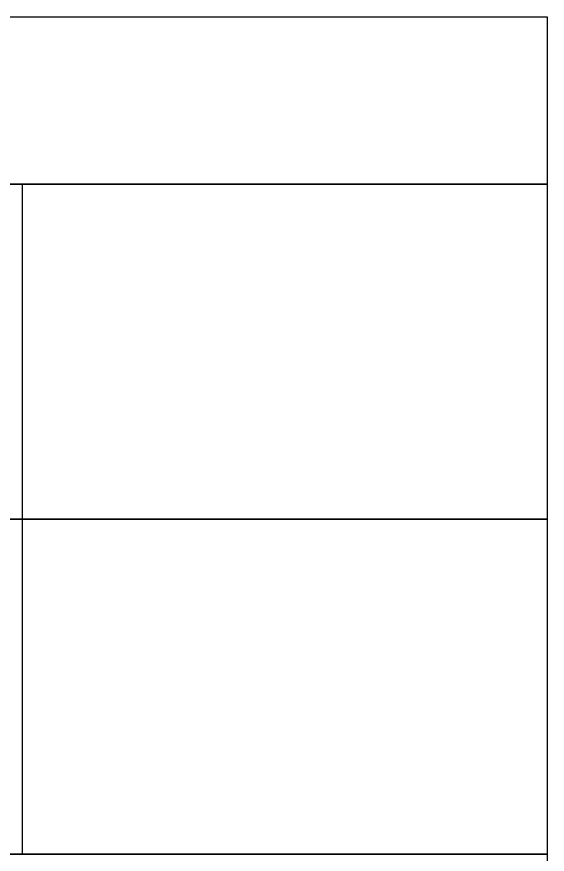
# Model space of a CAD drawing. Header units: metres. Extents: x -9481 to -9285, y 28740 to 57552.
# Drawn here: x -9447.18 to -9442.23, y 28762.92 to 28770.73 of the extents above; entities that cross this region are included whole.
import ezdxf

# ---------------------------------------------------------------- set-up
doc = ezdxf.new("R2010")
doc.units = ezdxf.units.M

msp = doc.modelspace()

# ---------------------------------------------------------------- linework, layer by layer
for p, q in [((-9447.1263, 28769.1727), (-9447.1263, 28768.652)), ((-9447.1263, 28769.1727), (-9447.1263, 28766.0488)), ((-9447.1263, 28766.0488), (-9447.1263, 28765.5282)), ((-9447.1263, 28766.0488), (-9447.1263, 28762.9249))]:
    msp.add_line(p, q)
for points in [[(-9481.2579, 28770.214), (-9481.2579, 28770.7346), (-9442.23, 28770.7346), (-9442.23, 28770.214)], [(-9442.23, 28770.214), (-9442.23, 28769.6933)], [(-9442.23, 28769.6933), (-9442.23, 28769.1727), (-9481.2579, 28769.1727), (-9481.2579, 28769.6933), (-9481.2579, 28769.6933)], [(-9481.2579, 28768.652), (-9481.2579, 28769.1727), (-9442.23, 28769.1727), (-9442.23, 28768.652)], [(-9442.23, 28768.652), (-9442.23, 28766.0488), (-9461.7318, 28766.0488)], [(-9461.7318, 28766.0488), (-9442.23, 28766.0488), (-9442.23, 28765.5282)], [(-9442.23, 28765.5282), (-9442.23, 28762.9249), (-9461.7318, 28762.9249)], [(-9461.7318, 28762.9249), (-9442.23, 28762.9249), (-9442.23, 28762.4043), (-9461.7318, 28762.4043)]]:
    msp.add_lwpolyline(points)

doc.saveas('drawing.dxf')
